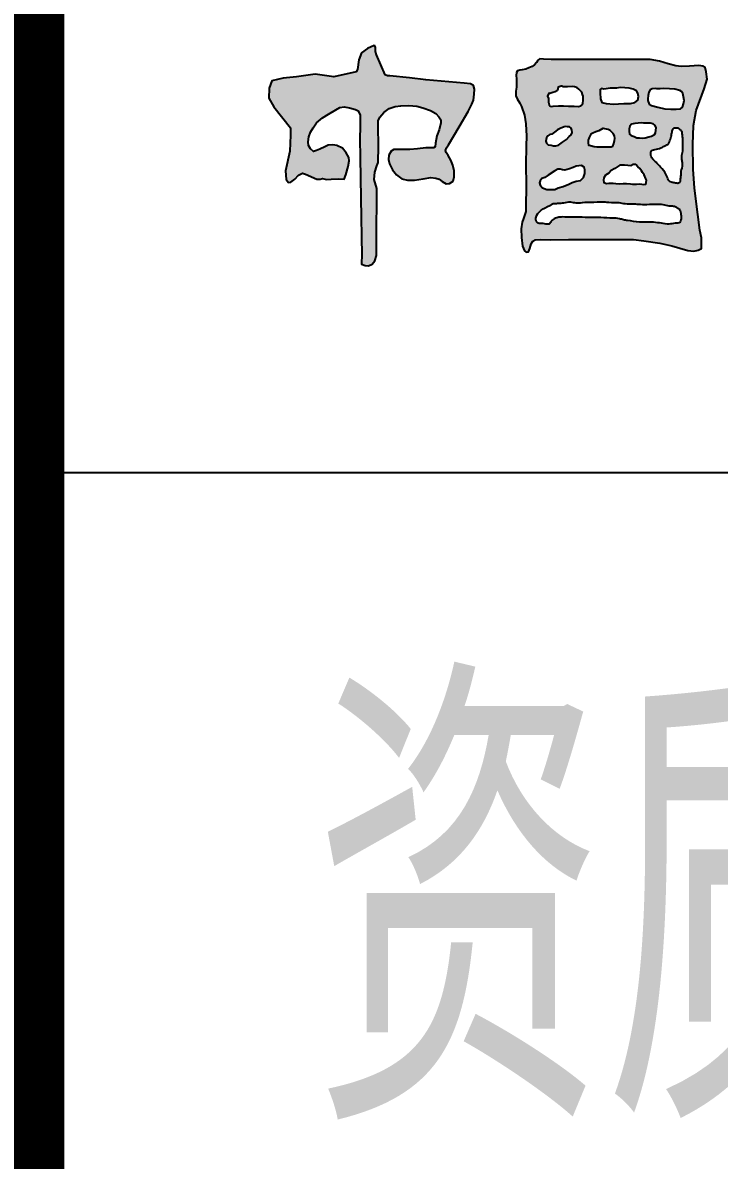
# Model space of a CAD drawing. Extents: x -55438775289 to -98440, y -7665632576 to 9496667396.
# Drawn here: x -151640 to -150383, y 181294 to 183346 of the extents above; entities that cross this region are included whole.
import ezdxf
from ezdxf.enums import TextEntityAlignment as Align

# ---------------------------------------------------------------- set-up
doc = ezdxf.new("R2010")
doc.units = 0
doc.header["$LTSCALE"] = 1000
doc.layers.add('FRAME', color=7, linetype='CONTINUOUS')
doc.styles.add('FRAME-3', font='romans.shx', dxfattribs={"width": 0.7, "bigfont": 'hztxt.shx'})

# ---------------------------------------------------------------- blocks, each defined once
blk = doc.blocks.new('a1')
at = {"layer": 'FRAME'}
blk.add_hatch(color=256, dxfattribs=at).paths.add_polyline_path([(88004.9, 129712.1), (87985.2, 129714.6), (87961.3, 129717.2), (87958.6, 129717), (87955.9, 129718.5), (87950.8, 129730.2), (87945.5, 129742.5), (87944, 129746.2), (87944, 129751.1), (87943.5, 129753.1), (87942.7, 129753.7), (87934.4, 129749.9), (87927.2, 129744.7), (87924.3, 129736.4), (87922.4, 129724.7), (87920.8, 129721.9), (87893.9, 129715.9), (87871.6, 129719.2), (87849, 129715.8), (87833, 129714.3), (87819.5, 129711.1), (87816.4, 129702.1), (87815.9, 129690.2), (87821.9, 129679.9), (87842, 129654.4), (87842, 129645.8), (87841.2, 129626.4), (87835.8, 129602.9), (87836.5, 129592.5), (87839.5, 129588.9), (87842.5, 129589.1), (87847.1, 129592.7), (87851.6, 129597.6), (87856.2, 129600.1), (87859.8, 129599), (87873.8, 129592.9), (87877.5, 129592.7), (87880.4, 129593.8), (87885.4, 129592.5), (87890.8, 129592.8), (87900.1, 129593.2), (87906.4, 129592.9), (87908.3, 129598.2), (87911.4, 129607.9), (87912.5, 129614.7), (87912.1, 129618.9), (87908.8, 129624.4), (87904.3, 129630.1), (87897.8, 129633.4), (87892.9, 129634), (87887.2, 129633.7), (87883.1, 129631.6), (87877.3, 129629.1), (87873.4, 129627.2), (87869.6, 129626.2), (87865.8, 129629.2), (87863.6, 129633.3), (87863.2, 129637.6), (87864.1, 129643.9), (87865.9, 129649.4), (87869.3, 129654.5), (87873.4, 129660.6), (87880.3, 129666.7), (87887.8, 129670.9), (87896.6, 129676.3), (87901.4, 129679.2), (87906.3, 129679.8), (87913, 129678.8), (87920.3, 129676.8), (87923.5, 129675), (87925.9, 129669.9), (87925.9, 129656), (87925.2, 129641.5), (87925.6, 129619), (87926.7, 129569.8), (87927.6, 129500.9), (87927.2, 129492.1), (87927.5, 129490.4), (87931.7, 129488.8), (87935.8, 129488.6), (87940.2, 129490.4), (87943.4, 129494.4), (87945.6, 129501.1), (87945.6, 129538.7), (87946, 129561.1), (87946, 129581.4), (87942.7, 129592.4), (87943.5, 129601.4), (87945.7, 129609), (87947.4, 129612.8), (87947.7, 129632.6), (87947.6, 129656.4), (87947.6, 129663), (87949.5, 129667.2), (87954.3, 129673), (87960.5, 129677.8), (87967.8, 129680.2), (87974.8, 129681.1), (87984.3, 129681.6), (87994, 129680.6), (88001.2, 129678.7), (88010.3, 129675.6), (88017, 129671.7), (88020.6, 129667.7), (88022.9, 129664.3), (88022.7, 129660.4), (88021, 129652.3), (88018.2, 129644.8), (88016.4, 129636.2), (88016, 129631.8), (88013.8, 129630.6), (88004.9, 129630.4), (87994.8, 129629.4), (87985.5, 129628.4), (87978.3, 129628.5), (87972, 129628.4), (87966.3, 129628.4), (87962.9, 129626.3), (87960.3, 129621.8), (87960, 129616.4), (87961, 129611.4), (87964.5, 129604), (87969.4, 129598.2), (87975.9, 129593.1), (87982.8, 129591.7), (87991.3, 129591.7), (88001.6, 129593.1), (88010.7, 129594.8), (88016.7, 129593.9), (88020.8, 129592.9), (88024.4, 129590.2), (88029.1, 129587.2), (88033.2, 129587.6), (88037.5, 129590.3), (88039, 129595.8), (88038.7, 129603), (88037.1, 129609.8), (88034.7, 129615.8), (88031.8, 129621.1), (88028.1, 129626.5), (88029.6, 129630.5), (88032, 129634.3), (88044.8, 129655.9), (88055.7, 129674.3), (88060.2, 129683), (88062, 129687.9), (88063, 129694.9), (88063.3, 129701), (88062, 129705.4), (88058.5, 129707.3), (88050.9, 129708.3)])
h = blk.add_hatch(color=256, dxfattribs=at)
h.paths.add_polyline_path([(88203.3, 129736.8), (88173.6, 129736.8), (88155.6, 129736.6), (88146.4, 129737.2), (88141.9, 129737.6), (88139.6, 129736.1), (88138.1, 129733.1), (88135.5, 129730.3), (88132.7, 129728.4), (88128.6, 129726.6), (88125, 129725), (88120.8, 129724.2), (88117.7, 129723.9), (88115.2, 129723.2), (88113.8, 129721.2), (88113.6, 129717.4), (88113.9, 129713.5), (88114, 129703.3), (88113.1, 129698.5), (88113.1, 129693.1), (88114.6, 129689.3), (88117.9, 129684.4), (88120, 129680.1), (88123.5, 129669.6), (88124.5, 129664.4), (88125.1, 129659.3), (88125.8, 129644.4), (88125.4, 129633), (88125.2, 129609.7), (88125.4, 129586.5), (88125.2, 129558.1), (88125.1, 129553.8), (88122.2, 129545.6), (88120.5, 129541), (88119.6, 129532.9), (88120, 129522.5), (88121, 129512.4), (88123.6, 129506.6), (88125.7, 129504.9), (88128.4, 129505.6), (88129.8, 129509.5), (88131.5, 129515.2), (88133.6, 129518.1), (88136.5, 129519.9), (88142.8, 129520.4), (88154.7, 129520), (88176.3, 129520.2), (88193.8, 129520.3), (88210.3, 129520.2), (88238.6, 129520.1), (88254.6, 129520.3), (88267.3, 129518.6), (88286.3, 129515.8), (88300.9, 129512.5), (88319.9, 129507.2), (88327.3, 129506.3), (88332.6, 129507.3), (88336.5, 129509.6), (88336.5, 129515), (88336.5, 129522.2), (88334.5, 129531.6), (88331.9, 129550.2), (88327.9, 129581.8), (88326.5, 129604.9), (88325.9, 129634.5), (88326.8, 129657.5), (88330.2, 129675.3), (88339.7, 129701.5), (88343.4, 129713.3), (88342.3, 129722), (88340.9, 129727.1), (88338.2, 129728.9), (88333.4, 129729.5), (88322.1, 129728.6), (88312.1, 129728.4), (88305.7, 129729.1), (88296.2, 129731.6), (88285.9, 129734.6), (88274.9, 129736.6), (88262, 129736.7)])
h.paths.add_polyline_path([(88249.4, 129702.3), (88254.3, 129701), (88258.3, 129699.2), (88260, 129696.1), (88260.6, 129692.4), (88259.8, 129687.7), (88256.3, 129684.9), (88251.1, 129683.8), (88243.2, 129683.8), (88236.5, 129683.6), (88230.9, 129683.1), (88221.8, 129684), (88216.7, 129685.1), (88214.9, 129689.5), (88214.4, 129696.7), (88214.8, 129702.1), (88218.9, 129701.1), (88221.6, 129701.4), (88226.7, 129702.2), (88234.1, 129702.4), (88238.8, 129702.9), (88244.4, 129702.7)], flags=16)
h.paths.add_polyline_path([(88274.7, 129700.4), (88277.2, 129701.5), (88280.8, 129702), (88282.6, 129701.5), (88286.8, 129701.5), (88291.2, 129701.7), (88298, 129701.3), (88304.4, 129700.9), (88311.6, 129699.3), (88314, 129695.8), (88314.7, 129691.8), (88315.5, 129687.3), (88315, 129683.5), (88313.7, 129679.3), (88311.3, 129677.4), (88305.9, 129677.2), (88299.4, 129677), (88292.2, 129677.6), (88284, 129679.5), (88276.5, 129681.5), (88273.6, 129682.9), (88271.8, 129688.4), (88272.5, 129693.3), (88273, 129697.5)], flags=16)
h.paths.add_polyline_path([(88256.2, 129659.9), (88260.4, 129660.2), (88264.6, 129660.7), (88267, 129660.3), (88269.4, 129660), (88272.3, 129660.2), (88275, 129660.2), (88278.3, 129659.4), (88280.3, 129657.6), (88282, 129655.1), (88281.7, 129651.3), (88281, 129647.2), (88276.2, 129644.6), (88273.3, 129643.6), (88268.7, 129642.5), (88265.2, 129642.1), (88261.9, 129642.4), (88258.5, 129642.6), (88255.4, 129644), (88250.1, 129646.1), (88249, 129652.3), (88250.2, 129656.6), (88252.4, 129659.1)], flags=16)
h.paths.add_polyline_path([(88194.3, 129692.5), (88194.3, 129689.6), (88194.2, 129686.3), (88192.8, 129681.3), (88188.6, 129680.4), (88183.1, 129680.6), (88176.5, 129680.6), (88170.4, 129681.1), (88164.4, 129680.9), (88158.2, 129680.7), (88155, 129679.7), (88153.3, 129682.3), (88152.5, 129685.4), (88152.2, 129689.7), (88151.3, 129692.7), (88152.7, 129696.1), (88153.9, 129695.8), (88157.5, 129697), (88160.5, 129697.8), (88163.4, 129699.6), (88164.2, 129703.4), (88167.9, 129704.8), (88170, 129703.9), (88172.3, 129703.9), (88175.1, 129703.9), (88181, 129704.1), (88183.8, 129703.7), (88186.4, 129703), (88189, 129701.1), (88190.7, 129699.2), (88192.4, 129697.4), (88193.2, 129694.8)], flags=16)
h.paths.add_polyline_path([(88228.2, 129649.7), (88231.5, 129646.7), (88232.4, 129641.9), (88231.8, 129639.3), (88230.9, 129635.9), (88229.4, 129631.6), (88223.8, 129631.8), (88220.2, 129631.7), (88214.6, 129631.9), (88210.7, 129631.8), (88207.2, 129632.2), (88203, 129633.2), (88200.5, 129633.9), (88200.2, 129636.7), (88200.1, 129639.7), (88201.3, 129643.1), (88203.3, 129646.9), (88205.9, 129648.3), (88209.3, 129649.8), (88212.8, 129651.1), (88218.3, 129654), (88220.2, 129653.3), (88225.7, 129652.1)], flags=16)
edge = h.paths.add_edge_path(flags=16)
edge.add_spline(control_points=[(88305.2, 129654.7), (88304.2, 129654.8), (88301.8, 129653.4), (88300.8, 129649.1), (88300.3, 129643.6), (88298.2, 129638.8), (88296.6, 129634.4), (88292.9, 129633.3), (88288.6, 129630.9), (88283.6, 129628.6), (88279, 129628.6), (88275.8, 129627), (88275.3, 129623.4), (88275.9, 129618.6), (88282.1, 129613), (88288.8, 129605.8), (88295.1, 129598.1), (88296.4, 129590.4), (88301.3, 129588.8), (88304.9, 129588.3), (88308.2, 129587.4), (88311.1, 129589.1), (88310.5, 129592.7), (88311.7, 129596.5), (88311.3, 129600.5), (88312.6, 129605.8), (88314, 129611.6), (88311.6, 129618.3), (88313.9, 129625.5), (88313.6, 129633.4), (88313.8, 129640.7), (88313, 129646), (88312.9, 129650.4), (88310.2, 129653.1), (88307.8, 129654.7), (88306, 129654.6), (88305.4, 129654.6), (88305.2, 129654.7)], knot_values=[0, 0, 0, 0, 0.002527, 0.005819, 0.010541, 0.016212, 0.01905, 0.021488, 0.025344, 0.031678, 0.03458, 0.036892, 0.039871, 0.042673, 0.048877, 0.059437, 0.067872, 0.07372, 0.076518, 0.079958, 0.083137, 0.084566, 0.087367, 0.090967, 0.094633, 0.097255, 0.104638, 0.10897, 0.114377, 0.122753, 0.128696, 0.132678, 0.136195, 0.139075, 0.141274, 0.141274, 0.143472, 0.143472, 0.143472, 0.143472], degree=3, periodic=0)
h.paths.add_polyline_path([(88180.3, 129651.8), (88180.8, 129649), (88179.6, 129646.3), (88177.4, 129644.2), (88174, 129640.7), (88169.1, 129637.4), (88164.5, 129633.8), (88161.3, 129633.1), (88158.6, 129632.9), (88155.5, 129633.6), (88151.8, 129634.1), (88148.8, 129637.5), (88150.5, 129643.9), (88153.9, 129646.4), (88156.4, 129647.1), (88159.5, 129649.2), (88163.3, 129652.2), (88166.5, 129653.9), (88172.7, 129656.2), (88175.3, 129655.9), (88179.2, 129655.7)], flags=16)
h.paths.add_polyline_path([(88254.2, 129610.4), (88257.4, 129610.4), (88260, 129607.6), (88262.1, 129605.7), (88264.9, 129602.1), (88267.5, 129598), (88269.4, 129593.4), (88270.5, 129591.6), (88270, 129588.7), (88269.6, 129586.8), (88267.2, 129586.5), (88264.9, 129586.8), (88262.4, 129587.1), (88258.2, 129587), (88253.4, 129586.8), (88251.2, 129587.3), (88246.2, 129587.6), (88242.3, 129587.6), (88238.1, 129587.3), (88233.5, 129587.8), (88230.1, 129587.9), (88225.3, 129588.1), (88222, 129587.5), (88219.1, 129588.7), (88218.5, 129591.8), (88218.8, 129594.6), (88221, 129597.7), (88225, 129600.2), (88227.7, 129603.1), (88232.4, 129605.8), (88238.4, 129609.8), (88240.7, 129609.7), (88243.7, 129609.7), (88247.8, 129609.3), (88251.5, 129609)], flags=16)
h.paths.add_polyline_path([(88191.9, 129609.2), (88195.4, 129607.2), (88196.3, 129603.9), (88196.3, 129599.6), (88194.6, 129594.7), (88190.7, 129591.4), (88185.8, 129590.6), (88180.7, 129588.7), (88177, 129586.7), (88170.2, 129583.8), (88164.1, 129582.4), (88160.2, 129580.2), (88155.3, 129580.2), (88150.2, 129580.2), (88145.3, 129582.4), (88142.2, 129585.5), (88141.4, 129588.3), (88142.4, 129591), (88144.2, 129593.5), (88147.9, 129594.7), (88152, 129597.7), (88160, 129602.7), (88163.7, 129604.9), (88166.6, 129604.9), (88169.2, 129604.1), (88172.1, 129603.7), (88177.6, 129605.1), (88181.9, 129606.8), (88185.6, 129608.4)], flags=16)
edge = h.paths.add_edge_path(flags=16)
edge.add_spline(control_points=[(88154, 129561.3), (88146.5, 129557.6), (88137.6, 129553.2), (88137.1, 129543.3), (88139, 129539.4), (88144, 129539.8), (88148.2, 129539.1), (88152.9, 129538), (88154.9, 129541), (88157, 129544.4), (88162, 129546.5), (88168.8, 129547.7), (88175.5, 129546.8), (88185.2, 129547.6), (88194, 129546.8), (88202.7, 129546.5), (88209.1, 129546.6), (88218, 129546.7), (88227.7, 129545.8), (88237, 129545.8), (88242.5, 129543.6), (88250.7, 129542.9), (88260, 129540.9), (88270.6, 129540.9), (88279.5, 129541.2), (88288.1, 129539.8), (88297, 129538.2), (88303.9, 129540.1), (88310.8, 129539.5), (88311.8, 129543.8), (88312, 129547), (88311.9, 129550.3), (88311.1, 129553.5), (88310.5, 129556.9), (88307, 129558.4), (88303.7, 129560.9), (88298.1, 129560.3), (88291.6, 129562.5), (88282.1, 129562.9), (88271.6, 129562.4), (88261.7, 129562.5), (88253.1, 129563.4), (88245.1, 129562.8), (88235.7, 129565.5), (88227, 129564.4), (88215.7, 129566.5), (88206, 129564.4), (88194.8, 129565.7), (88186.7, 129563.3), (88178.4, 129566.2), (88171.4, 129564.4), (88165, 129563.9), (88159.9, 129563.6), (88156.6, 129563.6), (88154.4, 129560.5), (88154, 129561.3)], knot_values=[0, 0, 0, 0, 0.018146, 0.021527, 0.024136, 0.027751, 0.032484, 0.035867, 0.037864, 0.040682, 0.045977, 0.050365, 0.058073, 0.062776, 0.074435, 0.080265, 0.084588, 0.090415, 0.102457, 0.109059, 0.113164, 0.117151, 0.129485, 0.137005, 0.143584, 0.151453, 0.159009, 0.165443, 0.170235, 0.173027, 0.175101, 0.178487, 0.181175, 0.183551, 0.186522, 0.189717, 0.193869, 0.199619, 0.206783, 0.217498, 0.225959, 0.231422, 0.239131, 0.245805, 0.25558, 0.260686, 0.274148, 0.27979, 0.288843, 0.294189, 0.300997, 0.306477, 0.310428, 0.313259, 0.31555, 0.31555, 0.31555, 0.31555], degree=3, periodic=0)
for p, q in [((87519.7, 131240.1), (87519.7, 127240.1)), ((87519.7, 129240.1), (115319.7, 129240.1))]:
    blk.add_line(p, q, dxfattribs=at)
at = {"layer": 'FRAME', "const_width": 100}
blk.add_lwpolyline([(87519.7, 127240.1), (87519.7, 131240.1), (115319.7, 131240.1)], dxfattribs=at)
at = {"layer": 'FRAME'}
for points in [[(87942.7, 129753.7), (87934.4, 129749.9), (87927.2, 129744.7), (87924.3, 129736.4), (87922.4, 129724.7), (87920.8, 129721.9), (87893.9, 129715.9), (87871.6, 129719.2), (87849, 129715.8), (87833, 129714.3), (87819.5, 129711.1), (87816.4, 129702.1), (87815.9, 129690.2), (87821.9, 129679.9), (87842, 129654.4), (87842, 129645.8), (87841.2, 129626.4), (87835.8, 129602.9), (87836.5, 129592.5), (87839.5, 129588.9), (87842.5, 129589.1), (87847.1, 129592.7), (87851.6, 129597.6), (87856.2, 129600.1), (87859.8, 129599), (87873.8, 129592.9), (87877.5, 129592.7), (87880.4, 129593.8), (87885.4, 129592.5), (87890.8, 129592.8), (87900.1, 129593.2), (87906.4, 129592.9), (87908.3, 129598.2), (87911.4, 129607.9), (87912.5, 129614.7), (87912.1, 129618.9), (87908.8, 129624.4), (87904.3, 129630.1), (87897.8, 129633.4), (87892.9, 129634), (87887.2, 129633.7), (87883.1, 129631.6), (87877.3, 129629.1), (87873.4, 129627.2), (87869.6, 129626.2), (87865.8, 129629.2), (87863.6, 129633.3), (87863.2, 129637.6), (87864.1, 129643.9), (87865.9, 129649.4), (87869.3, 129654.5), (87873.4, 129660.6), (87880.3, 129666.7), (87887.8, 129670.9), (87896.6, 129676.3), (87901.4, 129679.2), (87906.3, 129679.8), (87913, 129678.8), (87920.3, 129676.8), (87923.5, 129675), (87925.9, 129669.9), (87925.9, 129656), (87925.2, 129641.5), (87925.6, 129619), (87926.7, 129569.8), (87927.6, 129500.9), (87927.2, 129492.1), (87927.5, 129490.4), (87931.7, 129488.8), (87935.8, 129488.6), (87940.2, 129490.4), (87943.4, 129494.4), (87945.6, 129501.1), (87945.6, 129538.7), (87946, 129561.1), (87946, 129581.4), (87942.7, 129592.4), (87943.5, 129601.4), (87945.7, 129609), (87947.4, 129612.8), (87947.7, 129632.6), (87947.6, 129656.4), (87947.6, 129663), (87949.5, 129667.2), (87954.3, 129673), (87960.5, 129677.8), (87967.8, 129680.2), (87974.8, 129681.1), (87984.3, 129681.6), (87994, 129680.6), (88001.2, 129678.7), (88010.3, 129675.6), (88017, 129671.7), (88020.6, 129667.7), (88022.9, 129664.3), (88022.7, 129660.4), (88021, 129652.3), (88018.2, 129644.8), (88016.4, 129636.2), (88016, 129631.8), (88013.8, 129630.6), (88004.9, 129630.4), (87994.8, 129629.4), (87985.5, 129628.4), (87978.3, 129628.5), (87972, 129628.4), (87966.3, 129628.4), (87962.9, 129626.3), (87960.3, 129621.8), (87960, 129616.4), (87961, 129611.4), (87964.5, 129604), (87969.4, 129598.2), (87975.9, 129593.1), (87982.8, 129591.7), (87991.3, 129591.7), (88001.6, 129593.1), (88010.7, 129594.8), (88016.7, 129593.9), (88020.8, 129592.9), (88024.4, 129590.2), (88029.1, 129587.2), (88033.2, 129587.6), (88037.5, 129590.3), (88039, 129595.8), (88038.7, 129603), (88037.1, 129609.8), (88034.7, 129615.8), (88031.8, 129621.1), (88029.1, 129625), (88029.1, 129625), (88028.4, 129627.3), (88029.6, 129630.5), (88032, 129634.3), (88044.8, 129655.9), (88055.7, 129674.3), (88060.2, 129683), (88062, 129687.9), (88063, 129694.9), (88063.3, 129701), (88062, 129705.4), (88058.5, 129707.3), (88050.9, 129708.3), (88004.9, 129712.1), (87985.2, 129714.6), (87961.3, 129717.2), (87958.6, 129717), (87955.9, 129718.5), (87950.8, 129730.2), (87945.5, 129742.5), (87944, 129746.2), (87944, 129751.1), (87943.5, 129753.1), (87942.7, 129753.7)], [(88141.9, 129737.6), (88139.6, 129736.1), (88138.1, 129733.1), (88135.5, 129730.3), (88132.7, 129728.4), (88128.6, 129726.6), (88125, 129725), (88120.8, 129724.2), (88117.7, 129723.9), (88115.2, 129723.2), (88113.8, 129721.2), (88113.6, 129717.4), (88113.9, 129713.5), (88114, 129703.3), (88113.1, 129698.5), (88113.1, 129693.1), (88114.6, 129689.3), (88117.9, 129684.4), (88120, 129680.1), (88123.5, 129669.6), (88124.5, 129664.4), (88125.1, 129659.3), (88125.8, 129644.4), (88125.4, 129633), (88125.2, 129609.7), (88125.4, 129586.5), (88125.2, 129558.1), (88125.1, 129553.8), (88122.2, 129545.6), (88120.5, 129541), (88119.6, 129532.9), (88120, 129522.5), (88121, 129512.4), (88123.6, 129506.6), (88125.7, 129504.9), (88128.4, 129505.6), (88129.8, 129509.5), (88131.5, 129515.2), (88133.6, 129518.1), (88136.5, 129519.9), (88142.8, 129520.4), (88154.7, 129520), (88176.3, 129520.2), (88193.8, 129520.3), (88210.3, 129520.2), (88238.6, 129520.1), (88254.6, 129520.3), (88267.3, 129518.6), (88286.3, 129515.8), (88300.9, 129512.5), (88319.9, 129507.2), (88327.3, 129506.3), (88332.6, 129507.3), (88336.5, 129509.6), (88336.5, 129515), (88336.5, 129522.2), (88334.5, 129531.6), (88331.9, 129550.2), (88327.9, 129581.8), (88326.5, 129604.9), (88325.9, 129634.5), (88326.8, 129657.5), (88330.2, 129675.3), (88339.7, 129701.5), (88343.4, 129713.3), (88342.3, 129722), (88340.9, 129727.1), (88338.2, 129728.9), (88333.4, 129729.5), (88322.1, 129728.6), (88312.1, 129728.4), (88305.7, 129729.1), (88296.2, 129731.6), (88285.9, 129734.6), (88274.9, 129736.6), (88262, 129736.7), (88203.3, 129736.8), (88173.6, 129736.8), (88155.6, 129736.6), (88146.4, 129737.2), (88141.9, 129737.6)], [(88167.7, 129704.7), (88164.2, 129703.4), (88163.4, 129699.6), (88160.5, 129697.8), (88157.5, 129697), (88153.9, 129695.8), (88152.7, 129696.1), (88151.3, 129692.7), (88152.2, 129689.7), (88152.5, 129685.4), (88153.3, 129682.3), (88154.3, 129680.8), (88156.3, 129680.1), (88158.2, 129680.7), (88164.4, 129680.9), (88170.4, 129681.1), (88176.5, 129680.6), (88183.1, 129680.6), (88188.6, 129680.4), (88191.1, 129680.9), (88193.1, 129682.5), (88193.7, 129684.5), (88194.3, 129686.9), (88194.3, 129689.6), (88194.3, 129692.5), (88193.2, 129694.8), (88192.4, 129697.4), (88190.7, 129699.2), (88189, 129701.1), (88186.4, 129703), (88183.8, 129703.7), (88181, 129704.1), (88175.1, 129703.9), (88172.3, 129703.9), (88170, 129703.9), (88168.5, 129704.5), (88167.7, 129704.7)], [(88218.9, 129701.1), (88216.2, 129701.8), (88214.7, 129700.6), (88214.4, 129696.7), (88214.9, 129689.5), (88216.7, 129685.1), (88221.8, 129684), (88230.9, 129683.1), (88236.5, 129683.6), (88243.2, 129683.8), (88251.1, 129683.8), (88256.3, 129684.9), (88259.8, 129687.7), (88260.6, 129692.4), (88260, 129696.1), (88258.3, 129699.2), (88254.3, 129701), (88249.4, 129702.3), (88244.4, 129702.7), (88238.8, 129702.9), (88234.1, 129702.4), (88226.7, 129702.2), (88221.6, 129701.4), (88218.9, 129701.1)], [(88277.2, 129701.5), (88274.7, 129700.4), (88273, 129697.5), (88272.5, 129693.3), (88271.9, 129689.4), (88272.1, 129687.3), (88273.6, 129682.9), (88276.5, 129681.5), (88284, 129679.5), (88292.2, 129677.6), (88299.4, 129677), (88305.9, 129677.2), (88311.3, 129677.4), (88313.7, 129679.3), (88315, 129683.5), (88315.5, 129687.3), (88314.7, 129691.8), (88314, 129695.8), (88312.3, 129698.3), (88310.3, 129699.6), (88304.4, 129700.9), (88298, 129701.3), (88291.2, 129701.7), (88286.8, 129701.5), (88282.6, 129701.5), (88280.8, 129702), (88277.2, 129701.5)], [(88171.2, 129655.7), (88166.5, 129653.9), (88163.3, 129652.2), (88159.5, 129649.2), (88156.4, 129647.1), (88153.9, 129646.4), (88151.7, 129644.8), (88150.1, 129642.4), (88149, 129638.6), (88149.9, 129636.3), (88151.8, 129634.1), (88155.5, 129633.6), (88158.6, 129632.9), (88161.3, 129633.1), (88164.5, 129633.8), (88169.1, 129637.4), (88174, 129640.7), (88177.4, 129644.2), (88179.6, 129646.3), (88180.8, 129649), (88180.3, 129651.8), (88179.7, 129654), (88177.6, 129655.8), (88175.3, 129655.9), (88172.9, 129656.2), (88171.2, 129655.7)], [(88217.9, 129653.8), (88212.8, 129651.1), (88209.3, 129649.8), (88205.9, 129648.3), (88203.3, 129646.9), (88201.3, 129643.1), (88200.1, 129639.7), (88200.2, 129636.7), (88200.5, 129633.9), (88203, 129633.2), (88207.2, 129632.2), (88210.7, 129631.8), (88214.6, 129631.9), (88220.2, 129631.7), (88223.8, 129631.8), (88227.9, 129631.6), (88229.8, 129632.7), (88230.9, 129635.9), (88231.8, 129639.3), (88232.4, 129641.9), (88231.8, 129645.1), (88230.4, 129647.7), (88228.2, 129649.7), (88226.6, 129651.2), (88224.3, 129652.4), (88220.2, 129653.3), (88218.7, 129653.8), (88217.9, 129653.8)], [(88264.6, 129660.7), (88260.4, 129660.2), (88256.2, 129659.9), (88252.4, 129659.1), (88250.2, 129656.6), (88249.3, 129653.4), (88249.3, 129650.6), (88249.9, 129647.1), (88251.7, 129645.5), (88255.4, 129644), (88258.5, 129642.6), (88261.9, 129642.4), (88265.2, 129642.1), (88268.7, 129642.5), (88273.3, 129643.6), (88276.2, 129644.6), (88280, 129646.6), (88281.2, 129648.5), (88281.7, 129651.3), (88282, 129655.1), (88280.3, 129657.6), (88278.3, 129659.4), (88275, 129660.2), (88272.3, 129660.2), (88269.4, 129660), (88267, 129660.3), (88264.6, 129660.7)], [(88191.9, 129609.2), (88185.6, 129608.4), (88181.9, 129606.8), (88177.6, 129605.1), (88172.1, 129603.7), (88169.2, 129604.1), (88166.6, 129604.9), (88163.7, 129604.9), (88160, 129602.7), (88152, 129597.7), (88147.9, 129594.7), (88144.2, 129593.5), (88142.4, 129591), (88141.4, 129588.3), (88142.2, 129585.5), (88145.3, 129582.4), (88150.2, 129580.2), (88155.3, 129580.2), (88160.2, 129580.2), (88164.1, 129582.4), (88170.2, 129583.8), (88177, 129586.7), (88180.7, 129588.7), (88185.8, 129590.6), (88190.7, 129591.4), (88194.6, 129594.7), (88196.3, 129599.6), (88196.3, 129603.9), (88195.4, 129607.2), (88191.9, 129609.2)], [(88257.4, 129610.4), (88254.2, 129610.4), (88251.5, 129609), (88247.8, 129609.3), (88243.7, 129609.7), (88240.7, 129609.7), (88238.4, 129609.8), (88232.4, 129605.8), (88227.7, 129603.1), (88225, 129600.2), (88221, 129597.7), (88218.8, 129594.6), (88218.5, 129591.8), (88219.1, 129588.7), (88222, 129587.5), (88225.3, 129588.1), (88230.1, 129587.9), (88233.5, 129587.8), (88238.1, 129587.3), (88242.3, 129587.6), (88246.2, 129587.6), (88251.2, 129587.3), (88253.4, 129586.8), (88258.2, 129587), (88262.4, 129587.1), (88264.9, 129586.8), (88267.2, 129586.5), (88269.6, 129586.8), (88270, 129588.7), (88270.5, 129591.6), (88269.4, 129593.4), (88267.5, 129598), (88265.7, 129600.7), (88264.3, 129602.8), (88262.1, 129605.7), (88260, 129607.6), (88257.4, 129610.4), (88257.4, 129610.4)]]:
    blk.add_lwpolyline(points, dxfattribs=at)
for points, knots in [([(88305.2, 129654.7), (88304.2, 129654.8), (88301.8, 129653.4), (88300.8, 129649.1), (88300.3, 129643.6), (88298.2, 129638.8), (88296.6, 129634.4), (88292.9, 129633.3), (88288.6, 129630.9), (88283.6, 129628.6), (88279, 129628.6), (88275.8, 129627), (88275.3, 129623.4), (88275.9, 129618.6), (88282.1, 129613), (88288.8, 129605.8), (88295.1, 129598.1), (88296.4, 129590.4), (88301.3, 129588.8), (88304.9, 129588.3), (88308.2, 129587.4), (88311.1, 129589.1), (88310.5, 129592.7), (88311.7, 129596.5), (88311.3, 129600.5), (88312.6, 129605.8), (88314, 129611.6), (88311.6, 129618.3), (88313.9, 129625.5), (88313.6, 129633.4), (88313.8, 129640.7), (88313, 129646), (88312.9, 129650.4), (88310.2, 129653.1), (88307.8, 129654.7), (88306, 129654.6), (88305.4, 129654.6), (88305.2, 129654.7)], [0, 0, 0, 0, 3.032195, 6.983353, 12.649718, 19.453869, 22.859957, 25.785271, 30.412932, 38.013896, 41.496094, 44.269864, 47.845433, 51.207038, 58.652539, 71.323904, 81.446174, 88.463452, 91.821154, 95.950189, 99.764056, 101.479143, 104.840747, 109.16044, 113.559449, 116.70623, 125.565949, 130.764284, 137.252278, 147.30369, 154.4356, 159.213299, 163.433785, 166.889862, 170.241064, 171.662212, 172.16692, 172.16692, 172.16692, 172.16692]), ([(88154, 129561.3), (88146.5, 129557.6), (88137.6, 129553.2), (88137.1, 129543.3), (88139, 129539.4), (88144, 129539.8), (88148.2, 129539.1), (88152.9, 129538), (88154.9, 129541), (88157, 129544.4), (88162, 129546.5), (88168.8, 129547.7), (88175.5, 129546.8), (88185.2, 129547.6), (88194, 129546.8), (88202.7, 129546.5), (88209.1, 129546.6), (88218, 129546.7), (88227.7, 129545.8), (88237, 129545.8), (88242.5, 129543.6), (88250.7, 129542.9), (88260, 129540.9), (88270.6, 129540.9), (88279.5, 129541.2), (88288.1, 129539.8), (88297, 129538.2), (88303.9, 129540.1), (88310.8, 129539.5), (88311.8, 129543.8), (88312, 129547), (88311.9, 129550.3), (88311.1, 129553.5), (88310.5, 129556.9), (88307, 129558.4), (88303.7, 129560.9), (88298.1, 129560.3), (88291.6, 129562.5), (88282.1, 129562.9), (88271.6, 129562.4), (88261.7, 129562.5), (88253.1, 129563.4), (88245.1, 129562.8), (88235.7, 129565.5), (88227, 129564.4), (88215.7, 129566.5), (88206, 129564.4), (88194.8, 129565.7), (88186.7, 129563.3), (88178.4, 129566.2), (88171.4, 129564.4), (88165, 129563.9), (88159.9, 129563.6), (88156.6, 129563.6), (88154.4, 129560.5), (88154, 129561.3)], [0, 0, 0, 0, 21.775698, 25.832021, 28.963389, 33.301772, 38.980815, 43.040652, 45.437069, 48.818393, 55.172673, 60.437975, 69.688125, 75.331289, 89.322431, 96.318002, 101.505572, 108.497512, 122.948309, 130.871333, 135.797019, 140.581501, 155.381647, 164.40632, 172.300446, 181.743433, 190.810211, 198.531588, 204.281727, 207.632143, 210.121247, 214.183836, 217.410498, 220.261237, 223.82644, 227.659997, 232.642446, 239.54261, 248.139998, 260.998124, 271.150218, 277.706575, 286.956724, 294.965808, 306.69639, 312.823557, 328.977871, 335.748015, 346.611709, 353.026737, 361.196292, 367.771985, 372.51382, 375.911092, 378.660077, 378.660077, 378.660077, 378.660077])]:
    blk.add_open_spline(points, degree=3, knots=knots, dxfattribs=at)
at = {"layer": 'FRAME', "style": 'FRAME-3', "width": 0.7}
blk.add_text('资质证书编号', height=500, dxfattribs=at).set_placement((88919.7, 128740.1), align=Align.MIDDLE)

msp = doc.modelspace()

# ---------------------------------------------------------------- block references
at = {"layer": 'FRAME', "xscale": 1.5, "yscale": 1.5, "zscale": 1.5}
msp.add_blockref('a1', (-282919.6, -11325.1), dxfattribs=at)

doc.saveas('drawing.dxf')
